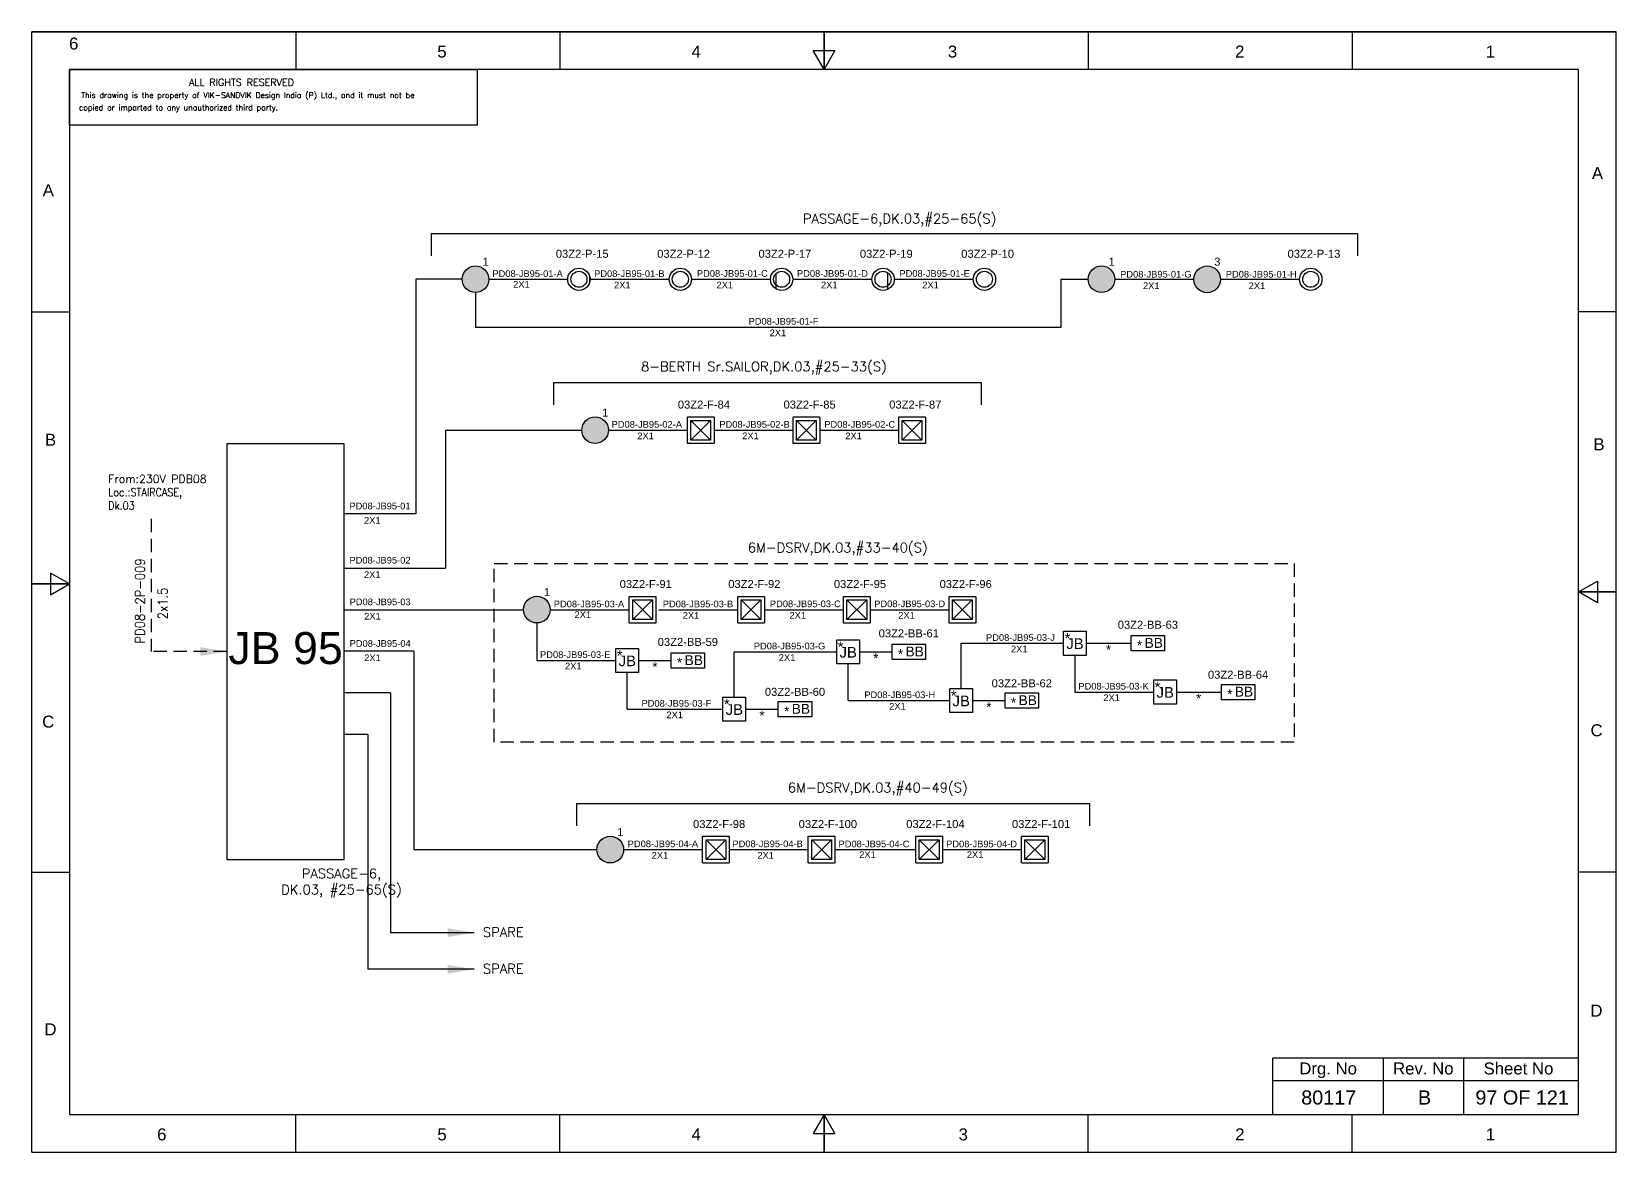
# Model space of a CAD drawing. Header units: inches. Extents: x -3311 to 1429, y -713 to 2436.
# Drawn here: x -670.4 to -373.4, y -152.6 to 57.4 of the extents above; entities that cross this region are included whole.
import ezdxf
from ezdxf.enums import TextEntityAlignment as Align

# ---------------------------------------------------------------- set-up
doc = ezdxf.new("R2010")
doc.units = ezdxf.units.IN
doc.linetypes.add('HIDDEN', pattern=[0.375, 0.25, -0.125])
doc.linetypes.add('SOLID', pattern=[0])
for name, color, linetype in [('BB', 7, 'Continuous'), ('Fmount', 7, 'Continuous'), ('LINE', 3, 'SOLID')]:
    doc.layers.add(name, color=color, linetype=linetype)
for name, color, linetype, lineweight in [('ELEC_TXT-025', 1, 'Continuous', 25), ('HEL-025', 1, 'Continuous', 25), ('HEL-035', 2, 'Continuous', 35)]:
    doc.layers.add(name, color=color, linetype=linetype, lineweight=lineweight)
doc.styles.add('_NORMAL', font='arial.ttf')
doc.styles.add('ROMAN S', font='romans.shx')
doc.styles.add('ROMANS', font='simplex.shx', dxfattribs={"width": 0.88})
doc.styles.get("Standard").update_dxf_attribs({"font": 'arial.ttf'})
doc.dimstyles.get("Standard").update_dxf_attribs({"dimtxt": 0.18, "dimasz": 0.18, "dimexe": 0.18, "dimexo": 0.0625, "dimgap": 0.09, "dimtad": 0, "dimtih": 1, "dimtoh": 1, "dimdec": 4, "dimzin": 0, "dimdsep": 46, "dimtxsty": 'Standard', "dimcen": 0.09, "dimadec": 0, "dimazin": 0, "dimtfac": 1, "dimtdec": 4, "dimtofl": 0, "dimtmove": 0, "dimatfit": 3, "dimfxl": 1, "dimtolj": 1, "dimtzin": 0, "dimarcsym": 0})
pattern_1 = [(0, (0, 0), (0, 6.985), [5.08, -1.905]), (90, (0, 0), (-6.985, 4e-16), [5.08, -1.905])]

# ---------------------------------------------------------------- blocks, each defined once
blk = doc.blocks.new('bunk_light')
blk.add_lwpolyline([(17773, 202986), (18112, 202986), (18112, 202830), (17773, 202830)], close=True)
at = {"char_height": 100, "attachment_point": 1}
for s, insert in [('*', (17831, 202937)), ('BB', (17909, 202962))]:
    blk.add_mtext_dynamic_manual_height_columns(s, width=182.6, gutter_width=7.5, heights=[0], dxfattribs=dict(at, insert=insert))
blk = doc.blocks.new('LED_BUNK _LIGHT')
at = {"xscale": 0.8, "yscale": 0.8, "zscale": 0.8}
blk.add_blockref('bunk_light', (4436, 38936), dxfattribs=at)
at = {"style": 'ROMAN S', "width": 0.7}
blk.add_attdef('TAG_NO:', text='', height=250, dxfattribs=at).set_placement((18767, 201415), align=Align.CENTER)
blk = doc.blocks.new('fr')
at = {"color": 7, "linetype": 'Continuous'}
for p, q in [((33763.99, 4500.4), (33466.99, 4500.4)), ((33466.99, 4500.4), (33763.99, 4500.4)), ((33466.99, 4290.33), (33466.99, 4500.4)), ((33516.49, 4500.4), (33516.49, 4493.33)), ((33565.99, 4500.4), (33565.99, 4493.33)), ((33615.49, 4500.4), (33615.49, 4493.33)), ((33615.49, 4493.33), (33615.49, 4500.4)), ((33615.49, 4500.4), (33615.49, 4493.33)), ((33664.99, 4500.4), (33664.99, 4493.33)), ((33714.49, 4500.4), (33714.49, 4493.33)), ((33763.99, 4290.33), (33763.99, 4500.4)), ((33763.99, 4290.33), (33763.99, 4500.4)), ((33615.49, 4493.33), (33613.45, 4496.87)), ((33613.45, 4496.87), (33617.53, 4496.87)), ((33617.53, 4496.87), (33615.49, 4493.33)), ((33756.92, 4493.33), (33474.06, 4493.33)), ((33474.06, 4493.33), (33474.06, 4297.41)), ((33756.92, 4297.41), (33756.92, 4493.33)), ((33466.99, 4447.89), (33474.06, 4447.89)), ((33763.99, 4447.89), (33756.92, 4447.89)), ((33474.06, 4396.87), (33470.53, 4398.91)), ((33470.53, 4398.91), (33470.53, 4394.83)), ((33466.99, 4396.87), (33474.06, 4396.87)), ((33474.06, 4396.87), (33466.99, 4396.87)), ((33466.99, 4396.87), (33474.06, 4396.87)), ((33470.53, 4394.83), (33474.06, 4396.87)), ((33756.92, 4395.37), (33760.45, 4397.41)), ((33760.45, 4397.41), (33760.45, 4393.33)), ((33763.99, 4395.37), (33756.92, 4395.37)), ((33760.45, 4393.33), (33756.92, 4395.37)), ((33756.92, 4395.37), (33763.99, 4395.37)), ((33763.99, 4395.37), (33756.92, 4395.37)), ((33466.99, 4342.85), (33474.06, 4342.85)), ((33763.99, 4342.85), (33756.92, 4342.85)), ((33474.06, 4297.41), (33756.92, 4297.41)), ((33516.49, 4290.33), (33516.49, 4297.41)), ((33565.99, 4290.33), (33565.99, 4297.41)), ((33615.49, 4297.41), (33613.45, 4293.87)), ((33615.49, 4290.33), (33615.49, 4297.41)), ((33617.53, 4293.87), (33615.49, 4297.41)), ((33615.49, 4297.41), (33615.49, 4290.33)), ((33615.49, 4290.33), (33615.49, 4297.41)), ((33664.99, 4290.33), (33664.99, 4297.41)), ((33714.49, 4290.33), (33714.49, 4297.41)), ((33613.45, 4293.87), (33617.53, 4293.87)), ((33466.99, 4290.33), (33763.99, 4290.33)), ((33466.99, 4290.33), (33763.99, 4290.33))]:
    blk.add_line(p, q, dxfattribs=at)
at = {"color": 7, "style": '_NORMAL'}
for s, p in [('6', (33474.86, 4498.18)), ('5', (33543.88, 4496.68)), ('4', (33591.52, 4496.68)), ('3', (33639.57, 4496.68)), ('2', (33693.41, 4496.68)), ('1', (33740.39, 4496.68)), ('A', (33760.45, 4473.88)), ('A', (33470.1, 4470.68)), ('B', (33470.52, 4423.9)), ('B', (33760.74, 4423.06)), ('C', (33470.08, 4371.07)), ('C', (33760.29, 4369.44)), ('D', (33760.27, 4316.89)), ('D', (33470.51, 4313.39)), ('6', (33491.37, 4293.69)), ('5', (33543.89, 4293.69)), ('4', (33591.53, 4293.69)), ('3', (33641.59, 4293.69)), ('2', (33693.43, 4293.69)), ('1', (33740.41, 4293.69))]:
    blk.add_text(s, height=2.25, dxfattribs=at).set_placement(p, align=Align.MIDDLE_CENTER)
blk = doc.blocks.new('A$C4BAD7D21')
at = {"layer": 'HEL-025'}
blk.add_lwpolyline([(-34000, 0), (-34000, 2086), (-18714, 2086), (-18714, 0)], close=True, dxfattribs=at)
at = {"layer": 'HEL-025', "style": 'ROMANS'}
for s, p in [('This drawing is the property of VIK-SANDVIK Design India (P) Ltd., and it must not be', (-33558, 1016)), (' copied or imparted to any unauthorized third party.', (-33785, 550))]:
    blk.add_text(s, height=210, dxfattribs=at).set_placement(p)
at = {"layer": 'HEL-035', "style": 'ROMANS'}
blk.add_text('     ALL RIGHTS RESERVED', height=262.5, dxfattribs=at).set_placement((-30497, 1476))
blk = doc.blocks.new('FIXED_KEY_SWITCH')
h = blk.add_hatch(color=1)
h.dxf.hatch_style = 1
edge = h.paths.add_edge_path()
edge.add_arc((848.13, 1737.46), 2.5, 0, 360)
at = {"color": 1}
blk.add_circle((848.13, 1737.46), 2.5, dxfattribs=at)
at = {"color": 7, "insert": (849.44, 1741.5), "char_height": 1.5, "attachment_point": 1, "style": '_NORMAL'}
blk.add_mtext_dynamic_manual_height_columns('1', width=1.5, gutter_width=7.5, heights=[0], dxfattribs=at)
blk = doc.blocks.new('SWT')
blk.add_blockref('FIXED_KEY_SWITCH', (0, 0))
blk.add_attdef('TAG_NO', (844.55, 1741.11), '', height=1.5)
blk = doc.blocks.new('1')
h = blk.add_hatch()
h.set_pattern_fill('ANGLE', color=6)
h.set_pattern_definition(pattern_1)
h.paths.add_polyline_path([(303.23, 2044.43, 1), (306.22, 2044.43, 1)], flags=0)
h.paths.add_polyline_path([(302.63, 2044.43, 1), (306.83, 2044.43, 1)])
h.paths.add_polyline_path([(306.22, 2044.43, -1), (303.23, 2044.43, -1)], flags=16)
h = blk.add_hatch()
h.set_pattern_fill('ANGLE', color=6)
h.set_pattern_definition(pattern_1)
h.paths.add_polyline_path([(303.23, 2044.43, 1), (306.22, 2044.43, 1)])
at = {"color": 6}
for radius in [2.1, 1.5]:
    blk.add_circle((304.73, 2044.43), radius, dxfattribs=at)
blk = doc.blocks.new('LED PENDENT LIGHT 15W')
blk.add_blockref('1', (0, 0))
blk.add_attdef('TAG_NO', (301.63, 2048.1), '', height=1.5)
blk = doc.blocks.new('LED FLUSH MOUNT')
for p, q in [((114818, 79432), (114604, 79219)), ((114604, 79432), (114818, 79219))]:
    blk.add_line(p, q)
blk.add_lwpolyline([(114572, 79470), (114850, 79470, -0.414214), (114856, 79464), (114856, 79186, -0.414214), (114850, 79180), (114572, 79180, -0.414214), (114566, 79186), (114566, 79464, -0.414214)], format="xyb", close=True)
blk.add_lwpolyline([(114604, 79432), (114818, 79432), (114818, 79219), (114604, 79219)], close=True)
blk = doc.blocks.new('LED Flush Mounted Light 22W')
blk.add_blockref('LED FLUSH MOUNT', (0, 0))
at = {"style": 'ROMANS', "width": 0.7}
blk.add_attdef('TAG_NO.:', (113905, 79579), '', height=250, dxfattribs=at)
blk = doc.blocks.new('LHS_SWITCH')
h = blk.add_hatch(color=1)
h.dxf.hatch_style = 1
edge = h.paths.add_edge_path()
edge.add_arc((2067.22, 3641.35), 2, 0, 360)
at = {"color": 1}
blk.add_circle((2067.22, 3641.35), 2, dxfattribs=at)
at = {"color": 7, "insert": (2068.26, 3644.59), "char_height": 1.2, "attachment_point": 1, "style": '_NORMAL'}
blk.add_mtext_dynamic_manual_height_columns('3', width=1.5, gutter_width=7.5, heights=[0], dxfattribs=at)
blk = doc.blocks.new('JB')
blk.add_lwpolyline([(1661.35, 1973.02), (1665.59, 1973.02), (1665.59, 1968.5), (1661.35, 1968.5)], close=True)
at = {"color": 7}
for s, p in [('*', (1661.54, 1970.68)), ('JB', (1661.87, 1969.69))]:
    blk.add_text(s, height=2, dxfattribs=at).set_placement(p)
blk = doc.blocks.new('JB_FOR_BUNKLIGHT')
blk.add_blockref('JB', (0, 0))
blk.add_attdef('TAG_NO:', (1659.46, 1975.19), '', height=1.5)

msp = doc.modelspace()

# ---------------------------------------------------------------- linework, layer by layer
for p, q in [((-595.49, 19.58, -0.05), (-421.86, 19.58, -0.05)), ((-598.38, 11.01), (-598.38, -32.95)), ((-589.68, 11.01), (-598.38, 11.01)), ((-572.57, -8.31), (-492.42, -8.31)), ((-592.8, -17.27), (-592.8, -43.11)), ((-611.76, -50.92), (-578.17, -50.92)), ((-575.67, -53.42), (-575.67, -60.44)), ((-598.73, -58.72), (-611.79, -58.72)), ((-598.73, -58.72), (-598.73, -95.9)), ((-515.24, -58.83), (-509.1, -58.83)), ((-472.73, -57.22), (-464.29, -57.22)), ((-556.65, -60.44), (-550.5, -60.44)), ((-474.85, -59.48), (-474.85, -66.36)), ((-603.09, -66.52), (-611.79, -66.52)), ((-603.09, -66.52), (-603.09, -111.47)), ((-494.06, -67.96), (-487.91, -67.96)), ((-455.82, -66.36), (-447.38, -66.36)), ((-536.57, -69.57), (-530.43, -69.57)), ((-607.37, -74.32), (-611.79, -74.32)), ((-607.37, -74.32), (-607.37, -118.32)), ((-568.24, -87.25), (-472.12, -87.25))]:
    msp.add_line(p, q)
at = {"color": 7, "linetype": 'Continuous'}
for p, q in [((-380.44, -134.97), (-437.76, -134.97)), ((-437.76, -145.57), (-437.76, -134.97)), ((-416.98, -145.57), (-416.98, -134.97)), ((-401.97, -145.57), (-401.97, -134.97)), ((-437.76, -139.15), (-380.44, -139.15))]:
    msp.add_line(p, q, dxfattribs=at)
at = {"linetype": 'HIDDEN', "ltscale": 10}
msp.add_lwpolyline([(-647.99, -33.89), (-647.99, -58.77)], dxfattribs=at)
msp.add_lwpolyline([(-583.66, -42.26), (-433.73, -42.26), (-433.73, -75.74), (-583.66, -75.74)], close=True, dxfattribs=at)
at = {"layer": 'LINE', "color": 0}
for p, q in [((-595.49, 19.58, -0.05), (-595.49, 15.39, -0.05)), ((-421.86, 19.58, -0.05), (-421.86, 15.39, -0.05)), ((-584.68, 11.01), (-569.89, 11.01)), ((-565.69, 11.01, -0.03), (-550.89, 11.01, -0.03)), ((-546.69, 11.01, -0.05), (-531.9, 11.01, -0.05)), ((-527.7, 11.01, -0.08), (-512.9, 11.01, -0.08)), ((-508.7, 11.01, -0.11), (-493.91, 11.01, -0.11)), ((-477.44, 2.03), (-477.44, 11.01)), ((-477.44, 11.01), (-472.34, 11.01)), ((-467.34, 11.01), (-452.54, 11.01)), ((-447.54, 11.01), (-432.75, 11.01)), ((-587.18, 8.51), (-587.18, 2.03)), ((-587.18, 2.03), (-477.44, 2.03)), ((-572.57, -8.31), (-572.57, -12.5)), ((-492.42, -8.31), (-492.42, -12.5)), ((-592.8, -17.27), (-567.27, -17.27)), ((-562.27, -17.27), (-547.47, -17.27)), ((-542.46, -17.27), (-527.66, -17.27)), ((-522.65, -17.27), (-507.86, -17.27)), ((-633.78, -19.82), (-633.78, -97.72)), ((-611.79, -19.82), (-633.78, -19.82)), ((-611.79, -97.72), (-611.79, -19.82)), ((-598.38, -32.95), (-611.79, -32.95)), ((-611.79, -43.11), (-592.8, -43.11)), ((-573.17, -50.92), (-558.38, -50.92)), ((-552.82, -50.92, 0.03), (-538.03, -50.92, 0.03)), ((-533.02, -50.92, 0.03), (-518.22, -50.92, 0.03)), ((-513.21, -50.92, 0.03), (-498.42, -50.92, 0.03)), ((-538.69, -58.83), (-519.48, -58.83)), ((-538.69, -67.31), (-538.69, -58.83)), ((-496.18, -57.22), (-476.96, -57.22)), ((-496.18, -65.71), (-496.18, -57.22)), ((-575.67, -60.44), (-560.88, -60.44)), ((-517.36, -67.96), (-517.36, -61.09)), ((-558.76, -69.57), (-558.76, -62.69)), ((-517.36, -67.96), (-498.29, -67.96)), ((-474.85, -66.36), (-460.05, -66.36)), ((-558.76, -69.57), (-540.8, -69.57)), ((-568.24, -87.25), (-568.24, -91.44)), ((-472.12, -87.25), (-472.12, -91.44)), ((-633.78, -97.72), (-611.79, -97.72)), ((-598.73, -95.9), (-564.42, -95.9)), ((-559.42, -95.9), (-544.63, -95.9)), ((-539.62, -95.9), (-524.82, -95.9)), ((-519.81, -95.9), (-504.66, -95.9)), ((-499.65, -95.9), (-484.85, -95.9))]:
    msp.add_line(p, q, dxfattribs=at)

# ---------------------------------------------------------------- block references
for name, p in [('fr', (-34137.35, -4442.97)), ('SWT', (-1435.31, -1726.44)), ('SWT', (-1317.97, -1726.44)), ('SWT', (-1412.9, -1754.73)), ('SWT', (-1423.8, -1788.37)), ('JB_FOR_BUNKLIGHT', (-2138.32, -2027.98)), ('JB_FOR_BUNKLIGHT', (-2222.23, -2031.2)), ('JB_FOR_BUNKLIGHT', (-2180.83, -2029.59)), ('JB_FOR_BUNKLIGHT', (-2121.41, -2037.11)), ('JB_FOR_BUNKLIGHT', (-2202.16, -2040.33)), ('JB_FOR_BUNKLIGHT', (-2159.65, -2038.72)), ('SWT', (-1410.05, -1833.36))]:
    msp.add_blockref(name, p)
ref = msp.add_blockref('LED PENDENT LIGHT 15W', (-872.52, -2033.42))
ref.add_attrib('TAG_NO', '03Z2-P-15', (-572.13, 15.05), dxfattribs={"height": 1.5})
ref = msp.add_blockref('LED PENDENT LIGHT 15W', (-853.52, -2033.42, -0.03))
ref.add_attrib('TAG_NO', '03Z2-P-12', (-553.13, 15.05, -0.03), dxfattribs={"height": 1.5})
ref = msp.add_blockref('LED PENDENT LIGHT 15W', (-834.53, -2033.42, -0.05))
ref.add_attrib('TAG_NO', '03Z2-P-17', (-534.14, 15.05, -0.05), dxfattribs={"height": 1.5})
ref = msp.add_blockref('LED PENDENT LIGHT 15W', (-815.53, -2033.42, -0.08))
ref.add_attrib('TAG_NO', '03Z2-P-19', (-515.14, 15.05, -0.08), dxfattribs={"height": 1.5})
ref = msp.add_blockref('LED PENDENT LIGHT 15W', (-796.53, -2033.42, -0.11))
ref.add_attrib('TAG_NO', '03Z2-P-10', (-496.15, 15.05, -0.11), dxfattribs={"height": 1.5})
ref = msp.add_blockref('LED PENDENT LIGHT 15W', (-735.37, -2033.42, -0.03))
ref.add_attrib('TAG_NO', '03Z2-P-13', (-434.98, 15.05, -0.03), dxfattribs={"height": 1.5})
at = {"layer": 'BB'}
ref = msp.add_blockref('LED_BUNK _LIGHT', (-894.08, -4694.31), dxfattribs=dict(at, xscale=0.02304, yscale=0.02304, zscale=0.02304))
ref.add_attrib('TAG_NO:', '03Z2-BB-63', dxfattribs={"layer": '0', "height": 1.5}).set_placement((-461.16, -54.94, 0), align=Align.BOTTOM_CENTER)
ref = msp.add_blockref('LED_BUNK _LIGHT', (-980.29, -4697.53), dxfattribs=dict(at, xscale=0.02304, yscale=0.02304, zscale=0.02304))
ref.add_attrib('TAG_NO:', '03Z2-BB-59', dxfattribs={"layer": '0', "height": 1.5}).set_placement((-547.38, -58.16, 0), align=Align.BOTTOM_CENTER)
ref = msp.add_blockref('LED_BUNK _LIGHT', (-938.89, -4695.92), dxfattribs=dict(at, xscale=0.02304, yscale=0.02304, zscale=0.02304))
ref.add_attrib('TAG_NO:', '03Z2-BB-61', dxfattribs={"layer": '0', "height": 1.5}).set_placement((-505.97, -56.55, 0), align=Align.BOTTOM_CENTER)
ref = msp.add_blockref('LED_BUNK _LIGHT', (-877.17, -4703.45), dxfattribs=dict(at, xscale=0.02304, yscale=0.02304, zscale=0.02304))
ref.add_attrib('TAG_NO:', '03Z2-BB-64', dxfattribs={"layer": '0', "height": 1.5}).set_placement((-444.25, -64.31, 0), align=Align.BOTTOM_CENTER)
ref = msp.add_blockref('LED_BUNK _LIGHT', (-917.7, -4705.05), dxfattribs=dict(at, xscale=0.02304, yscale=0.02304, zscale=0.02304))
ref.add_attrib('TAG_NO:', '03Z2-BB-62', dxfattribs={"layer": '0', "height": 1.5}).set_placement((-484.79, -65.92, 0), align=Align.BOTTOM_CENTER)
ref = msp.add_blockref('LED_BUNK _LIGHT', (-960.22, -4706.66), dxfattribs=dict(at, xscale=0.02304, yscale=0.02304, zscale=0.02304))
ref.add_attrib('TAG_NO:', '03Z2-BB-60', dxfattribs={"layer": '0', "height": 1.5}).set_placement((-527.3, -67.52, 0), align=Align.BOTTOM_CENTER)
at = {"layer": 'ELEC_TXT-025', "color": 0, "xscale": 0.005, "yscale": 0.005, "zscale": 0.005}
msp.add_blockref('A$C4BAD7D21', (-493.29, 39.93), dxfattribs=at)
at = {"layer": 'Fmount'}
ref = msp.add_blockref('LED Flush Mounted Light 22W', (-2527.17, -1388.02), dxfattribs=dict(at, xscale=0.01728, yscale=0.01728, zscale=0.01728))
ref.add_attrib('TAG_NO.:', '03Z2-F-84', dxfattribs={"layer": '0', "height": 1.5}).set_placement((-549.26, -13.67), align=Align.BOTTOM_LEFT)
ref = msp.add_blockref('LED Flush Mounted Light 22W', (-2507.36, -1388.02), dxfattribs=dict(at, xscale=0.01728, yscale=0.01728, zscale=0.01728))
ref.add_attrib('TAG_NO.:', '03Z2-F-85', dxfattribs={"layer": '0', "height": 1.5}).set_placement((-529.45, -13.67), align=Align.BOTTOM_LEFT)
ref = msp.add_blockref('LED Flush Mounted Light 22W', (-2487.56, -1388.02), dxfattribs=dict(at, xscale=0.01728, yscale=0.01728, zscale=0.01728))
ref.add_attrib('TAG_NO.:', '03Z2-F-87', dxfattribs={"layer": '0', "height": 1.5}).set_placement((-509.64, -13.67), align=Align.BOTTOM_LEFT)
ref = msp.add_blockref('LED Flush Mounted Light 22W', (-2538.08, -1421.66), dxfattribs=dict(at, xscale=0.01728, yscale=0.01728, zscale=0.01728))
ref.add_attrib('TAG_NO.:', '03Z2-F-91', dxfattribs={"layer": '0', "height": 1.5}).set_placement((-560.16, -47.31), align=Align.BOTTOM_LEFT)
ref = msp.add_blockref('LED Flush Mounted Light 22W', (-2517.73, -1421.66, 0.03), dxfattribs=dict(at, xscale=0.01728, yscale=0.01728, zscale=0.01728))
ref.add_attrib('TAG_NO.:', '03Z2-F-92', dxfattribs={"layer": '0', "height": 1.5}).set_placement((-539.81, -47.31, 0.03), align=Align.BOTTOM_LEFT)
ref = msp.add_blockref('LED Flush Mounted Light 22W', (-2497.92, -1421.66, 0.03), dxfattribs=dict(at, xscale=0.01728, yscale=0.01728, zscale=0.01728))
ref.add_attrib('TAG_NO.:', '03Z2-F-95', dxfattribs={"layer": '0', "height": 1.5}).set_placement((-520.01, -47.31, 0.03), align=Align.BOTTOM_LEFT)
ref = msp.add_blockref('LED Flush Mounted Light 22W', (-2478.12, -1421.66, 0.03), dxfattribs=dict(at, xscale=0.01728, yscale=0.01728, zscale=0.01728))
ref.add_attrib('TAG_NO.:', '03Z2-F-96', dxfattribs={"layer": '0', "height": 1.5}).set_placement((-500.2, -47.31, 0.03), align=Align.BOTTOM_LEFT)
ref = msp.add_blockref('LED Flush Mounted Light 22W', (-2524.33, -1466.64), dxfattribs=dict(at, xscale=0.01728, yscale=0.01728, zscale=0.01728))
ref.add_attrib('TAG_NO.:', '03Z2-F-98', dxfattribs={"layer": '0', "height": 1.5}).set_placement((-546.41, -92.3), align=Align.BOTTOM_LEFT)
ref = msp.add_blockref('LED Flush Mounted Light 22W', (-2504.52, -1466.64), dxfattribs=dict(at, xscale=0.01728, yscale=0.01728, zscale=0.01728))
ref.add_attrib('TAG_NO.:', '03Z2-F-100', dxfattribs={"layer": '0', "height": 1.5}).set_placement((-526.61, -92.3), align=Align.BOTTOM_LEFT)
ref = msp.add_blockref('LED Flush Mounted Light 22W', (-2484.36, -1466.64), dxfattribs=dict(at, xscale=0.01728, yscale=0.01728, zscale=0.01728))
ref.add_attrib('TAG_NO.:', '03Z2-F-104', dxfattribs={"layer": '0', "height": 1.5}).set_placement((-506.45, -92.3), align=Align.BOTTOM_LEFT)
ref = msp.add_blockref('LED Flush Mounted Light 22W', (-2464.55, -1466.64), dxfattribs=dict(at, xscale=0.01728, yscale=0.01728, zscale=0.01728))
ref.add_attrib('TAG_NO.:', '03Z2-F-101', dxfattribs={"layer": '0', "height": 1.5}).set_placement((-486.64, -92.3), align=Align.BOTTOM_LEFT)
at = {"layer": 'LINE', "color": 7, "xscale": 1.25, "yscale": 1.25, "zscale": 1.25}
msp.add_blockref('LHS_SWITCH', (-3034.06, -4540.68), dxfattribs=at)

# ---------------------------------------------------------------- texts
at = {"color": 7}
for s, height, p in [('PD08-JB95-01-A', 1.25, (-584.02, 11.45, 0.03)), ('PD08-JB95-01-B', 1.25, (-564.95, 11.45)), ('PD08-JB95-01-C', 1.25, (-545.69, 11.48, 0.03)), ('PD08-JB95-01-D', 1.25, (-526.93, 11.48, 0.03)), ('PD08-JB95-01-E', 1.25, (-507.73, 11.48, 0.03)), ('PD08-JB95-01-G', 1.25, (-466.36, 11.34, 0.11)), ('PD08-JB95-01-H', 1.25, (-446.56, 11.34, 0.11)), ('2X1', 1.25, (-580.13, 9.45)), ('2X1', 1.25, (-561.22, 9.3, -0.05)), ('2X1', 1.25, (-542.01, 9.33, -0.05)), ('2X1', 1.25, (-522.43, 9.33, -0.08)), ('2X1', 1.25, (-503.44, 9.33, -0.11)), ('2X1', 1.25, (-462.07, 9.18, -0.03)), ('2X1', 1.25, (-442.27, 9.18, -0.03)), ('PD08-JB95-01-F', 1.25, (-536, 2.5, 0.14)), ('2X1', 1.25, (-532.05, 0.35, -0.03)), ('PD08-JB95-02-A', 1.25, (-561.67, -16.81, 0.16)), ('2X1', 1.25, (-556.86, -18.96)), ('PD08-JB95-02-B', 1.25, (-541.48, -16.81, 0.14)), ('2X1', 1.25, (-537.19, -18.96)), ('PD08-JB95-02-C', 1.25, (-521.81, -16.81, 0.16)), ('2X1', 1.25, (-517.87, -18.96)), ('PD08-JB95-01', 1.25, (-610.81, -32.11)), ('2X1', 1.25, (-608.08, -34.8)), ('PD08-JB95-02', 1.25, (-610.81, -42.27)), ('2X1', 1.25, (-608.08, -44.97)), ('PD08-JB95-03', 1.25, (-610.78, -50.08)), ('PD08-JB95-03-A', 1.25, (-572.51, -50.48, 0.03)), ('PD08-JB95-03-B', 1.25, (-552.08, -50.48, 0.05)), ('PD08-JB95-03-C', 1.25, (-532.01, -50.45, 0.11)), ('PD08-JB95-03-D', 1.25, (-512.45, -50.45, 0.14)), ('2X1', 1.25, (-608.05, -52.77)), ('2X1', 1.25, (-568.62, -52.48)), ('2X1', 1.25, (-548.35, -52.63)), ('2X1', 1.25, (-528.34, -52.6, 0.03)), ('2X1', 1.25, (-507.95, -52.6, 0.03)), ('PD08-JB95-03-J', 1.25, (-491.5, -56.76, 0.16)), ('PD08-JB95-04', 1.25, (-610.78, -57.88)), ('2X1', 1.25, (-608.05, -60.57)), ('PD08-JB95-03-E', 1.25, (-575.09, -59.97, 0.16)), ('PD08-JB95-03-G', 1.25, (-535.02, -58.36, 0.16)), ('2X1', 1.25, (-530.34, -60.52)), ('*', 1.8, (-512.64, -60.93)), ('2X1', 1.25, (-486.82, -58.91)), ('*', 1.8, (-469.03, -59.32)), ('2X1', 1.25, (-570.41, -62.12)), ('*', 1.8, (-554.04, -62.53)), ('PD08-JB95-03-K', 1.25, (-474.19, -65.89, 0.16)), ('PD08-JB95-03-F', 1.25, (-556.07, -69.1, 0.16)), ('PD08-JB95-03-H', 1.25, (-514.32, -67.5, 0.16)), ('*', 1.8, (-491.45, -70.06)), ('2X1', 1.25, (-469.51, -68.04)), ('*', 1.8, (-452.12, -68.45)), ('2X1', 1.25, (-551.4, -71.26)), ('*', 1.8, (-533.97, -71.66)), ('2X1', 1.25, (-509.64, -69.65)), ('PD08-JB95-04-A', 1.25, (-558.66, -95.44, 0.11)), ('PD08-JB95-04-B', 1.25, (-539.03, -95.44, 0.16)), ('PD08-JB95-04-C', 1.25, (-519.14, -95.46, 0.03)), ('PD08-JB95-04-D', 1.25, (-498.98, -95.46, 0.03)), ('2X1', 1.25, (-554.16, -97.59)), ('2X1', 1.25, (-534.35, -97.59)), ('2X1', 1.25, (-515.26, -97.46)), ('2X1', 1.25, (-495.1, -97.46))]:
    msp.add_text(s, height=height, dxfattribs=at).set_placement(p)
at = {"color": 7, "lineweight": 30}
msp.add_text('JB 95 ', height=6, dxfattribs=at).set_placement((-621.61, -58.12), align=Align.MIDDLE_CENTER)
at = {"color": 7}
for s, height, p in [('Drg. No', 2.246, (-427.38, -136.92)), ('Rev. No', 2.246, (-409.54, -136.92)), ('Sheet No', 2.246, (-391.7, -136.92)), ('80117', 2.653, (-427.27, -142.36)), ('B', 2.65, (-409.3, -142.36)), ('97 OF 121', 2.653, (-391.02, -142.36))]:
    msp.add_text(s, height=height, dxfattribs=at).set_placement(p, align=Align.MIDDLE_CENTER)
at = {"color": 7, "char_height": 1.8, "attachment_point": 1, "style": '_NORMAL'}
for s, insert, width in [('{\\Fromans|c0;\\C2;PASSAGE-6,DK.03,#25-65(S)}', (-525.81, 23.29, 0.22), 128.8823), ('{\\Fromans|c0;\\C2;8-BERTH Sr.SAILOR,DK.03,#25-33(S)}', (-556.15, -4.43, 0.22), 74.3987), ('{\\Fromans|c0;\\C2;6M-DSRV,DK.03,#33-40(S)}', (-536.14, -38.38, 0.22), 74.3987), ('{\\Fromans|c0;\\C2;6M-DSRV,DK.03,#40-49(S)}', (-528.64, -83.37, 0.22), 74.3987), ('{\\Fromans|c0;\\C2;SPARE}', (-585.79, -110.47), 8.1658), ('{\\Fromans|c0;\\C2;SPARE}', (-585.79, -117.32), 8.1658)]:
    msp.add_mtext(s, dxfattribs=dict(at, insert=insert, width=width))
at = {"color": 7, "insert": (-656.03, -25.66), "char_height": 1.5, "width": 36.8884, "attachment_point": 1}
msp.add_mtext('{\\Fromans|c0;\\C2;From:230V PDB08 \\P\\Fsimplex|c0;\\W0.88;Loc.:STAIRCASE,      \\PDk.03}', dxfattribs=at)
at = {"color": 7, "insert": (-650.98, -57.27), "char_height": 1.8, "width": 17.1296, "attachment_point": 1, "rotation": 90, "style": '_NORMAL'}
msp.add_mtext('{\\Fromans|c0;\\W0.88;PD08-2P-009}', dxfattribs=at)
at = {"color": 7, "insert": (-646.71, -52.71), "char_height": 1.8, "attachment_point": 1, "rotation": 90, "style": '_NORMAL'}
msp.add_mtext('{\\Fsimplex|c0;\\W0.88;2x1.5}', dxfattribs=at)
at = {"color": 7, "insert": (-623.61, -99.48), "char_height": 1.8, "attachment_point": 1, "style": '_NORMAL'}
msp.add_mtext('\\pxqc;{\\Fromans|c0;\\C2;PASSAGE-6, \\PDK.03, #25-65(S)}', dxfattribs=at)

# ---------------------------------------------------------------- leaders
at = {"linetype": 'HIDDEN', "ltscale": 10}
msp.add_leader([(-633.78, -58.77), (-647.99, -58.77)], dimstyle='Standard', override={"dimasz": 5, "dimarcsym": 1}, dxfattribs=at)
for points in [[(-587.41, -111.47), (-603.09, -111.47)], [(-587.41, -118.32), (-607.37, -118.32)]]:
    msp.add_leader(points, dimstyle='Standard', override={"dimasz": 5, "dimarcsym": 1})

doc.saveas('drawing.dxf')
